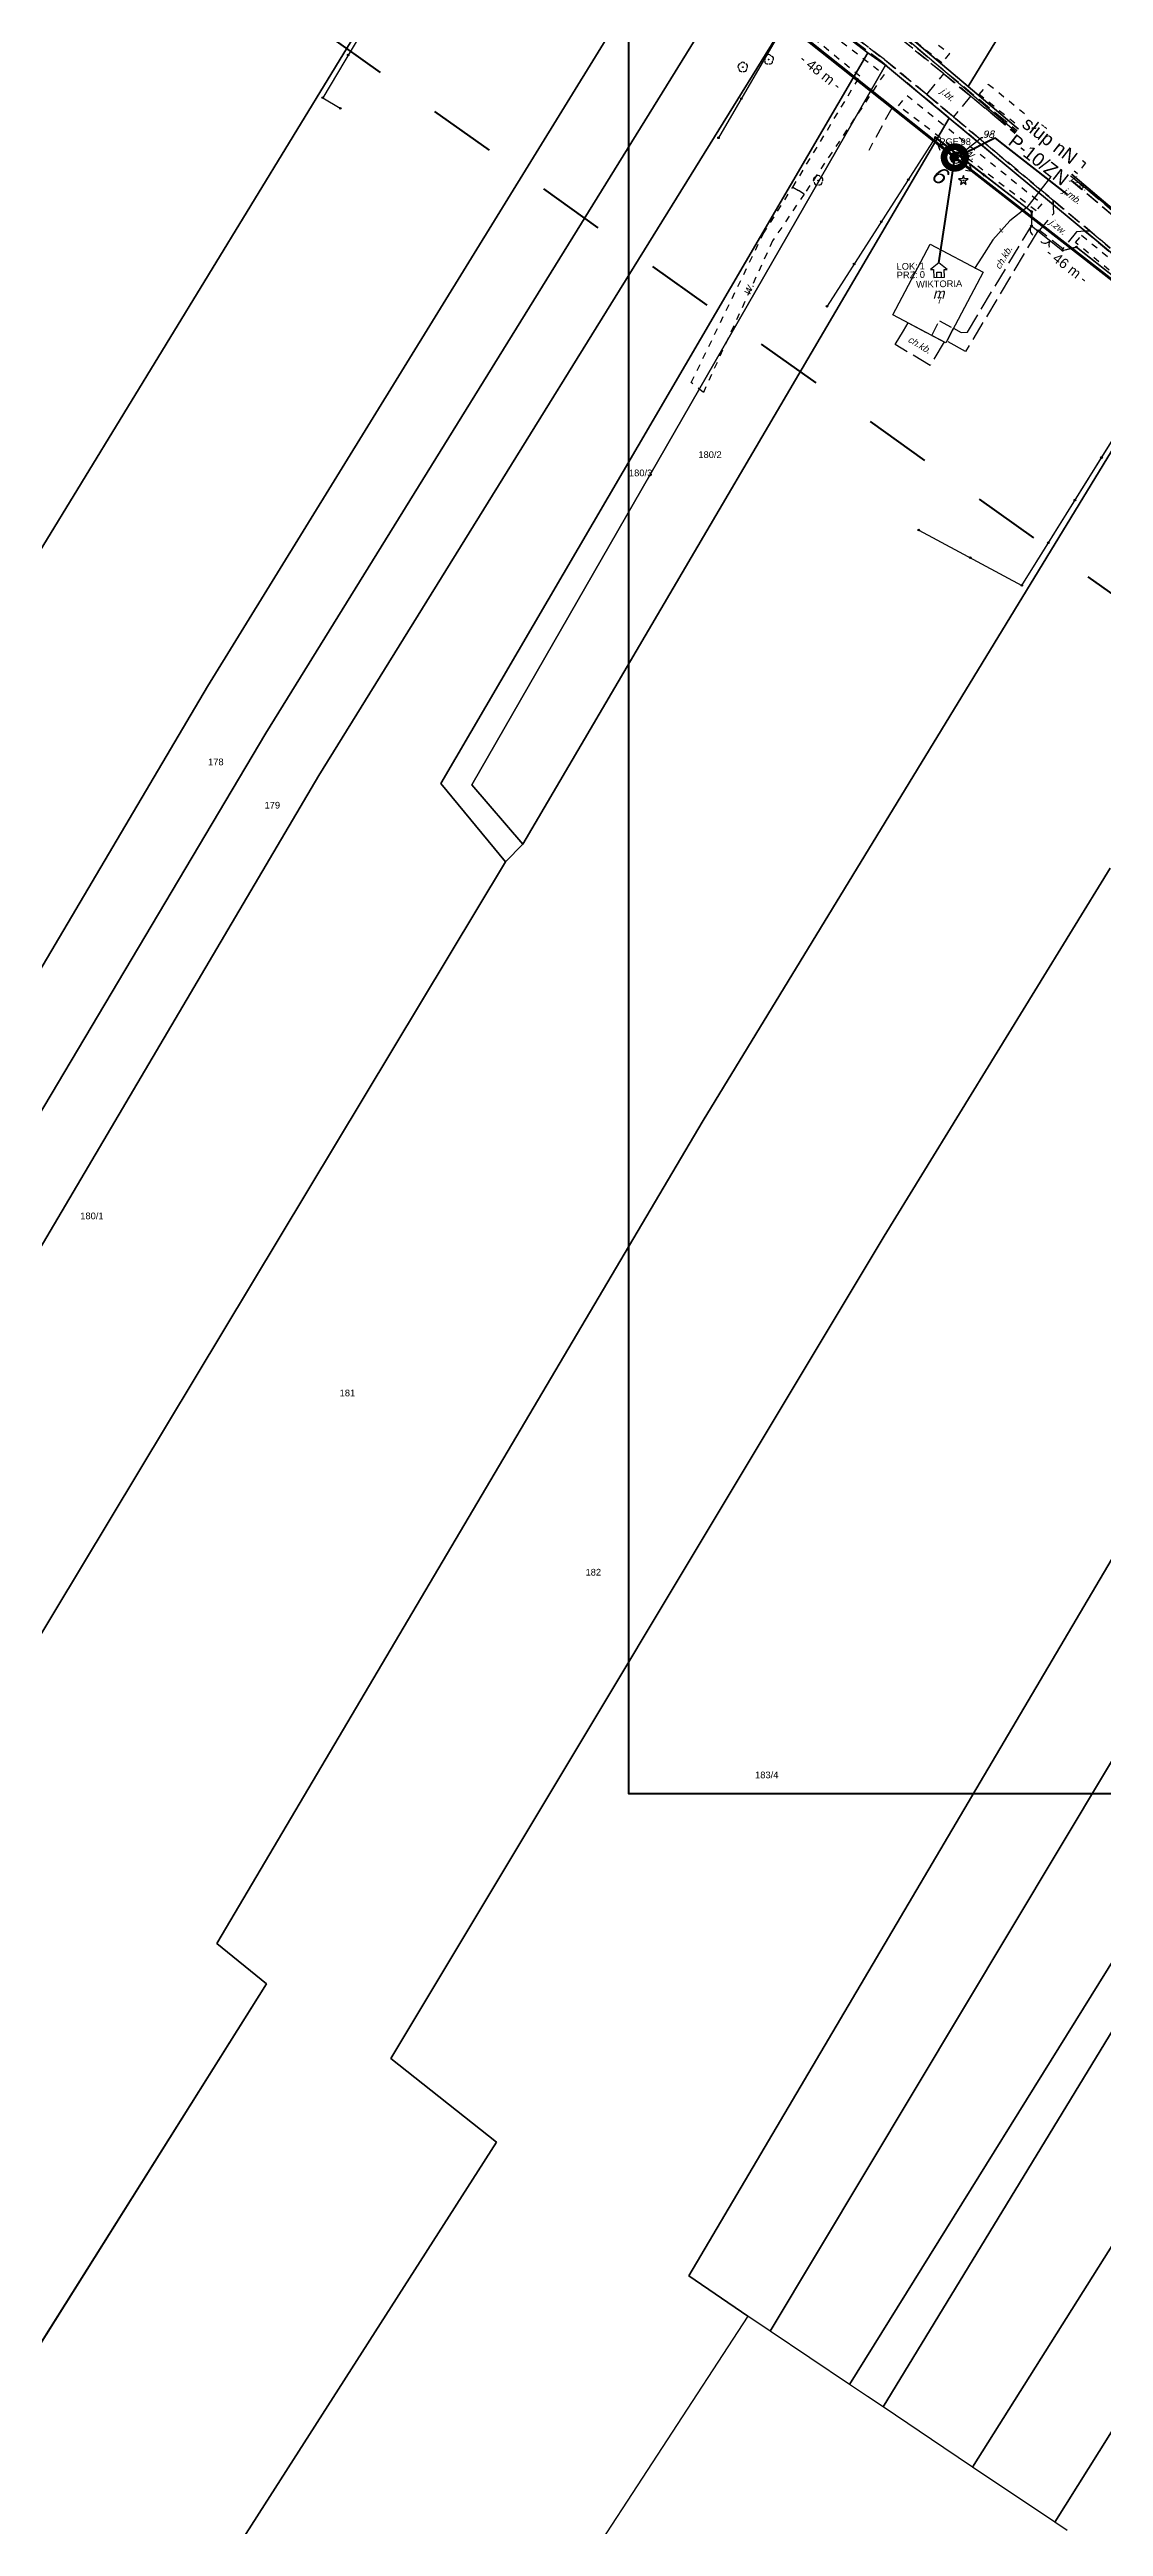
# Model space of a CAD drawing. Header units: metres. Extents: x 7542702 to 7555152, y 5804026 to 5815503.
# Drawn here: x 7547382.1 to 7547539.8, y 5806081.4 to 5806452 of the extents above; entities that cross this region are included whole.
import ezdxf
from ezdxf import colors
from ezdxf.entities.mleader import LeaderData, LeaderLine
from ezdxf.enums import TextEntityAlignment as Align
from ezdxf.math import Vec2, Vec3

# ---------------------------------------------------------------- set-up
doc = ezdxf.new("R2010")
doc.units = ezdxf.units.M
for name, pattern in [('4001', [0]), ('4002', [2, 1, -1]), ('4003', [3, 2, -1]), ('4004', [4, 3, -1])]:
    doc.linetypes.add(name, pattern=pattern)
doc.layers.add('!tele', color=30, linetype='Continuous', lineweight=50, plot=False)
for name, color, linetype, lineweight in [('!trafo', 6, '4002', 50), ('_KABEL_ABONENCKI_NAPOWIETRZNY', 104, 'Continuous', 50), ('_MUFA', 202, 'Continuous', 30), ('_numery slupow etap 4 cz. 2', 7, 'Continuous', 40), ('_PA_OPCJONALNE', 1, 'Continuous', 30), ('_SIEC_NAPOWIETRZNA', 5, 'Continuous', 50), ('_SLUP_DZIERZAWIONY_ENERGETYCZNY', 1, 'Continuous', 30)]:
    doc.layers.add(name, color=color, linetype=linetype, lineweight=lineweight)
for name, color, linetype in [('_MM mufy', 3, 'Continuous'), ('_MM opisy', 7, 'Continuous'), ('_MM slupy', 5, 'Continuous'), ('Budynki', 7, 'Continuous'), ('Drogi', 135, 'Continuous'), ('Dzialki', 165, 'Continuous'), ('Linie_napowietrzne', 184, 'Continuous'), ('makro-numeracja-punktow', 7, 'Continuous'), ('Ogrodzenia', 184, 'Continuous'), ('Projekty', 252, 'Continuous'), ('Roslinnosc', 104, 'Continuous'), ('SYSTEM', 250, 'Continuous'), ('Uz_Telekomunikacja', 252, 'Continuous'), ('Wody', 184, 'Continuous')]:
    doc.layers.add(name, color=color, linetype=linetype)
doc.layers.add('DIM', color=7, linetype='Continuous', plot=False)
doc.layers.get('_MUFA').off()
doc.styles.add('DYN_DIM', font='arial.ttf')
doc.styles.add('GeodText', font='romans.shx', dxfattribs={"oblique": 14.323945})
doc.styles.get("Standard").update_dxf_attribs({"font": 'arial.ttf'})
doc.dimstyles.new('opis linie', dxfattribs={"dimtxt": 1.5, "dimasz": 0.18, "dimexe": 0.18, "dimexo": 0.0625, "dimgap": 2.5, "dimtad": 4, "dimdec": 0, "dimzin": 0, "dimdsep": 46, "dimtxsty": 'Standard', "dimcen": 0.09, "dimse1": 1, "dimse2": 1, "dimsd1": 1, "dimsd2": 1, "dimclrt": 256, "dimadec": 0, "dimazin": 0, "dimtfac": 1, "dimtdec": 0, "dimtofl": 0, "dimtmove": 0, "dimatfit": 3, "dimfxl": 1, "dimtfill": 1, "dimtolj": 1, "dimtzin": 0, "dimarcsym": 0})
doc.dimstyles.get("Standard").update_dxf_attribs({"dimtxt": 0.18, "dimasz": 0.18, "dimexe": 0.18, "dimexo": 0.0625, "dimgap": 0.09, "dimtad": 0, "dimtih": 1, "dimtoh": 1, "dimdec": 4, "dimzin": 0, "dimdsep": 46, "dimtxsty": 'Standard', "dimcen": 0.09, "dimadec": 0, "dimazin": 0, "dimtfac": 1, "dimtdec": 4, "dimtofl": 0, "dimtmove": 0, "dimatfit": 3, "dimfxl": 1, "dimtolj": 1, "dimtzin": 0, "dimarcsym": 0})

# ---------------------------------------------------------------- blocks, each defined once
blk = doc.blocks.new('1281')
at = {"layer": 'Ogrodzenia', "color": 184, "linetype": 'Continuous'}
for radius in [0.24, 0.16, 0.08]:
    blk.add_circle((0, 0), radius, dxfattribs=at)
blk = doc.blocks.new('1412')
at = {"layer": 'Roslinnosc', "color": 104, "linetype": 'Continuous'}
for p, q in [((-0.33, 0.47), (-1.43, 0.47)), ((-1.43, 0.47), (-0.55, -0.17)), ((0, 1.5), (-0.33, 0.47)), ((0.33, 0.47), (0, 1.5)), ((1.43, 0.47), (0.33, 0.47)), ((0.55, -0.17), (1.43, 0.47)), ((-0.55, -0.17), (-0.88, -1.21)), ((-0.88, -1.21), (0, -0.57)), ((0, -0.57), (0.88, -1.21)), ((0.88, -1.21), (0.55, -0.17))]:
    blk.add_line(p, q, dxfattribs=at)
blk.add_circle((0, 0), 0.1, dxfattribs=at)
blk = doc.blocks.new('1422')
at = {"layer": 'Roslinnosc', "color": 104, "linetype": 'Continuous'}
blk.add_circle((0, 0), 0.1, dxfattribs=at)
for centre, start, end in [((-0.71, 0.23), 102.5, 221.75), ((0, 0.75), 30.19, 149.77), ((0.71, 0.23), 318.3, 77.49), ((-0.44, -0.61), 174.33, 293.45), ((0.44, -0.61), 246.24, 5.74)]:
    blk.add_arc(centre, 0.75, start, end, dxfattribs=at)
blk = doc.blocks.new('1361')
at = {"layer": 'Linie_napowietrzne', "color": 184, "linetype": 'Continuous'}
blk.add_circle((0, 0), 0.5, dxfattribs=at)
blk = doc.blocks.new('2284')
at = {"layer": 'Ogrodzenia', "color": 184, "linetype": 'Continuous'}
blk.add_line((0, 0), (0, 1), dxfattribs=at)
blk = doc.blocks.new('1284')
at = {"layer": 'Ogrodzenia', "color": 184, "linetype": 'Continuous'}
blk.add_arc((0, 2), 2, 270, 0, dxfattribs=at)
blk = doc.blocks.new('2283')
at = {"layer": 'Ogrodzenia', "color": 184, "linetype": 'Continuous'}
blk.add_line((0, 0), (0, 1), dxfattribs=at)
blk = doc.blocks.new('1283')
at = {"layer": 'Ogrodzenia', "color": 184, "linetype": 'Continuous'}
for centre, start, end in [((0, 2), 270, 0), ((0, -2), 0, 90)]:
    blk.add_arc(centre, 2, start, end, dxfattribs=at)
blk = doc.blocks.new('1366')
at = {"layer": 'Linie_napowietrzne', "color": 184, "linetype": 'Continuous'}
for p, q in [((0, 1), (0, 11)), ((-1, 4.8), (0, 6.5)), ((1, 4.8), (0, 6.5))]:
    blk.add_line(p, q, dxfattribs=at)
blk = doc.blocks.new('ADRES')
for points in [[(0.79, -2.15), (0.79, -2.15), (0.79, -0.99), (1.24, -0.99), (0, 0), (-1.24, -0.99), (-0.79, -0.99), (-0.79, -2.15), (0.79, -2.15), (0.79, -2.15)], [(-0.31, -2.15), (-0.31, -1.4), (0.31, -1.4), (0.31, -2.15)]]:
    blk.add_lwpolyline(points)
at = {"color": 212, "insert": (-3.15, -0.43), "char_height": 1, "width": 1e-16, "attachment_point": 6}
blk.add_mtext('LOK:  ', dxfattribs=at)
at = {"color": 4, "insert": (-3.15, -1.72), "char_height": 1, "width": 1e-16, "attachment_point": 6}
blk.add_mtext('PRZ: ', dxfattribs=at)
at = {"color": 7}
for tag, flags, p in [('ID_OBSZARU', 13, (29.07, 23.06)), ('WOJEWODZTWO', 13, (23.29, 19.95)), ('POWIAT', 13, (29.07, 18.51)), ('GMINA', 13, (29.07, 16.8)), ('TERC', 13, (29.07, 15.22)), ('SZEROKOSC_GEOGRAFICZNA', 13, (18.71, 10.18)), ('SIMC', 13, (29.07, 13.42)), ('ULIC', 13, (29.07, 11.76)), ('DLUGOSC_GEOGRAFICZNA', 13, (29.07, 8.25)), ('KATEGORIA_STAWKI_JEDNOSTKOWEJ_100', 13, (29.07, 4.77)), ('KWOTA_STAWKI_JEDNOSTKOWEJ_100', 13, (29.07, 2.89)), ('DOFINANSOWANIE_95', 13, (29.07, 0.87)), ('MIEJSCOWOSC', 12, (0, -3.65)), ('NR_PORZADKOWY', 12, (0, -6.09)), ('ULICA', 12, (0, -4.88))]:
    blk.add_attdef(tag, text='', height=1, dxfattribs=dict(at, flags=flags)).set_placement(p, align=Align.CENTER)
at = {"color": 1}
for tag, flags, p in [('ID_PA', 5, (29.07, 21.57)), ('RODZAJ_OBIEKTU', 5, (29.07, 6.63)), ('ZAPAS', 13, (29.07, -2.62))]:
    blk.add_attdef(tag, text='', height=1, dxfattribs=dict(at, flags=flags)).set_placement(p, align=Align.CENTER)
at = {"color": 212, "flags": 12}
blk.add_attdef('LICZBA_LOKALI', text='', height=1, dxfattribs=at).set_placement((-2.88, -0.43), align=Align.MIDDLE_LEFT)
at = {"color": 150, "flags": 12}
for tag, p in [('MUFA', (1.78, -0.93)), ('NUMER_WLOKNA', (1.86, -2.2))]:
    blk.add_attdef(tag, p, '', height=1, dxfattribs=at)
at = {"color": 7, "style": 'DYN_DIM', "flags": 13}
blk.add_attdef('ODC_FUNKCJONALNY', text='', height=1, dxfattribs=at).set_placement((29.07, -1.01), align=Align.CENTER)
at = {"color": 4, "flags": 12}
blk.add_attdef('LICZBA_SED_W_DANYM_PA', text='', height=1, dxfattribs=at).set_placement((-2.88, -1.72), align=Align.MIDDLE_LEFT)
blk = doc.blocks.new('1047')
at = {"layer": 'SYSTEM', "color": 250, "linetype": 'Continuous'}
blk.add_line((0, 1), (0, 11), dxfattribs=at)
blk = doc.blocks.new('1046')
at = {"layer": 'SYSTEM', "color": 250, "linetype": 'Continuous'}
for p, q in [((0, 1), (0, 11)), ((-1, 4.8), (0, 6.5)), ((1, 4.8), (0, 6.5))]:
    blk.add_line(p, q, dxfattribs=at)
blk = doc.blocks.new('SLUP_DZIERZAWIONY')
h = blk.add_hatch(color=256)
h.dxf.hatch_style = 1
h.paths.add_polyline_path([(0.53, 0, 1), (-0.53, 0, 1)])
at = {"lineweight": 30}
blk.add_circle((0, 0), 0.527, dxfattribs=at)
at = {"color": 7, "style": 'DYN_DIM', "flags": 13}
blk.add_attdef('ODC_FUNKCJONALNY', text='', height=1, dxfattribs=at).set_placement((0.36, 3.33), align=Align.CENTER)
at = {"color": 7, "flags": 12}
blk.add_attdef('WLASCICIEL', text='', height=1, dxfattribs=at).set_placement((0.63, 1.89), align=Align.RIGHT)
blk.add_attdef('SLUP_NUMER', (0.87, 1.89), '', height=1, dxfattribs=at)
blk.add_attdef('TYP', text='', height=1, dxfattribs=at).set_placement((0, -2.82), align=Align.CENTER)
blk = doc.blocks.new('MUFA_II')
at = {"layer": '_MM mufy'}
h = blk.add_hatch(color=256, dxfattribs=at)
h.dxf.hatch_style = 1
h.paths.add_polyline_path([(2.15, 0.12, 1), (-2.1, -0.05, 1)])
h.paths.add_polyline_path([(-1.1, -0.01, -1), (1.15, 0.08, -1)], flags=16)
h.paths.add_polyline_path([(-0.83, 0, -1), (0.88, 0.07, -1)], flags=0)
blk = doc.blocks.new('ZN')
at = {"layer": '_MM slupy', "transparency": 33554687}
h = blk.add_hatch(color=256, dxfattribs=at)
h.dxf.hatch_style = 1
h.paths.add_polyline_path([(0, -0.86), (0, 0.86, 1)])
at = {"layer": '_MM slupy'}
blk.add_circle((0, 0), 0.857, dxfattribs=at)
blk = doc.blocks.new('*D204')
at = {"layer": 'Defpoints', "color": 0}
for p in [(7547517.72, 5806435.85), (7547518.18, 5806436.44), (7547554.04, 5806407.49)]:
    blk.add_point(p, dxfattribs=at)
at = {"layer": 'DIM', "insert": (7547534.33, 5806419.69), "char_height": 1.5, "attachment_point": 5, "rotation": 322.016, "bg_fill": 3, "box_fill_scale": 1.1, "bg_fill_color": 9, "bg_fill_true_color": 13158600, "bg_fill_transparency": 0}
blk.add_mtext('\\A1;- 46 m -', dxfattribs=at)
blk = doc.blocks.new('*D205')
at = {"layer": 'Defpoints', "color": 0}
for p in [(7547480.32, 5806465.41), (7547480.79, 5806466), (7547517.72, 5806435.85)]:
    blk.add_point(p, dxfattribs=at)
at = {"layer": 'DIM', "insert": (7547497.46, 5806448.66), "char_height": 1.5, "attachment_point": 5, "rotation": 321.6788, "bg_fill": 3, "box_fill_scale": 1.1, "bg_fill_color": 9, "bg_fill_true_color": 13158600, "bg_fill_transparency": 0}
blk.add_mtext('\\A1;- 48 m -', dxfattribs=at)
blk = doc.blocks.new('q')
at = {"layer": '_MM slupy'}
blk.add_blockref('ZN', (0, 0), dxfattribs=at)
at = {"layer": '_MM opisy'}
ml = blk.add_multileader_mtext('Standard', dxfattribs=at)
ml.set_content('\\pxql;słup nN\\PP-10/ZN', color=256)
ml.set_leader_properties()
ml.build(insert=Vec2(0, 0))
ml.multileader.update_dxf_attribs({"has_text_frame": 1, "text_left_attachment_type": 5, "text_right_attachment_type": 5, "dogleg_length": 1, "arrow_head_size": 1})
ctx = ml.context
ctx.base_point, ctx.char_height, ctx.arrow_head_size, ctx.landing_gap_size, ctx.plane_origin = Vec3(3.75, 5.9), 2, 1, 1, Vec3(1.72, -1.42)
ctx.left_attachment, ctx.right_attachment = 5, 5
notes = []
notes.append((ctx, [(0, (1, 1, 0), (2.75, 5.9), (1, 0), 1, [(0, [(0, 0), (2.75, 5.9)], 0, [])])]))
ctx.mtext.insert, ctx.mtext.flow_direction = Vec3(4.75, 11.7), 5
ctx.mtext.has_bg_fill, ctx.mtext.bg_color, ctx.mtext.bg_scale_factor, ctx.mtext.bg_transparency, ctx.mtext.use_window_bg_color = 1, -1023410175, 1, 0, 1
for ctx, leaders in notes:
    for number, flags, end, landing, length, lines in leaders:
        leader = LeaderData()
        leader.index, (leader.has_last_leader_line, leader.has_dogleg_vector, leader.attachment_direction) = number, flags
        leader.last_leader_point, leader.dogleg_vector, leader.dogleg_length = Vec3(end), Vec3(landing), length
        for number, points, colour, breaks in lines:
            line = LeaderLine()
            line.index, line.vertices, line.color, line.breaks = number, Vec3.list(points), colors.encode_raw_color(colour), breaks
            leader.lines.append(line)
        ctx.leaders.append(leader)

msp = doc.modelspace()

# ---------------------------------------------------------------- linework, layer by layer
at = {"layer": '!tele'}
msp.add_lwpolyline([(7547329.99, 5806584.44), (7547366.68, 5806555.52), (7547406.65, 5806523.82), (7547442.58, 5806495.39), (7547480.32, 5806465.41), (7547517.72, 5806435.85), (7547554.04, 5806407.49), (7547592.17, 5806377.21), (7547620.46, 5806353.86), (7547667.01, 5806318.24), (7547708.5, 5806290.04), (7547744.3, 5806267.03)], dxfattribs=at)
at = {"layer": '!trafo', "ltscale": 10}
msp.add_lwpolyline([(7546747.54, 5807433.55), (7546707.13, 5807334.94), (7547051.46, 5807071.49), (7547150.64, 5807000.95), (7547259.86, 5806782.01), (7547244.22, 5806581.99), (7547760.47, 5806214.35), (7547791.76, 5806291.46), (7547331.38, 5806646.8), (7547319.09, 5806843.46), (7547208.46, 5807050.19), (7546929.11, 5807322.84)], close=True, dxfattribs=at)
at = {"layer": '_KABEL_ABONENCKI_NAPOWIETRZNY'}
for points in [[(7547456.88, 5806474.51), (7547442.58, 5806495.39), (7547442.97, 5806495.32), (7547517.32, 5806436.18), (7547517.53, 5806435.85)], [(7547515.15, 5806420.11), (7547517.53, 5806435.85)]]:
    msp.add_lwpolyline(points, dxfattribs=at)
at = {"layer": '_SIEC_NAPOWIETRZNA'}
for points in [[(7547517.53, 5806435.85), (7547480.32, 5806465.41)], [(7547592.17, 5806377.21), (7547554.23, 5806407.23), (7547517.53, 5806435.85)]]:
    msp.add_lwpolyline(points, dxfattribs=at)
at = {"layer": 'Budynki', "color": 7, "linetype": '4001'}
msp.add_polyline3d([(7547508.27, 5806412.34, 135.22), (7547513.86, 5806422.91, 135.22), (7547521.8, 5806418.71, 131.79), (7547516.22, 5806408.14, 133.19), (7547514.09, 5806409.25, 135.22), (7547508.27, 5806412.34, 135.22)], dxfattribs=at)
at = {"layer": 'Budynki', "color": 7, "linetype": '4003'}
msp.add_polyline3d([(7547516.22, 5806408.14, 133.19), (7547514.09, 5806409.25, 135.22), (7547515.23, 5806411.44, 0), (7547517.37, 5806410.32, 0), (7547516.22, 5806408.14, 133.19)], dxfattribs=at)
at = {"layer": 'Drogi', "color": 8, "linetype": '4003'}
for p, q in [((7547506.62, 5806450.17), (7547473.4, 5806475.58)), ((7547473.74, 5806475.92), (7547507.03, 5806450.53)), ((7547507.03, 5806450.53), (7547473.74, 5806475.92)), ((7547507.03, 5806450.53), (7547473.74, 5806475.92)), ((7547515.91, 5806448.39), (7547509.3, 5806453.8)), ((7547509.3, 5806453.8), (7547515.91, 5806448.39)), ((7547509.3, 5806453.8), (7547515.91, 5806448.39)), ((7547509.6, 5806454.12), (7547523.82, 5806442.43)), ((7547521.16, 5806438.08), (7547506.62, 5806450.17)), ((7547507.03, 5806450.53), (7547513.35, 5806445.31)), ((7547513.35, 5806445.31), (7547507.03, 5806450.53)), ((7547513.35, 5806445.31), (7547507.03, 5806450.53)), ((7547513.35, 5806445.31), (7547515.91, 5806448.39)), ((7547519.91, 5806445.07, 132.8), (7547515.91, 5806448.39)), ((7547515.91, 5806448.39), (7547519.91, 5806445.07, 132.8)), ((7547515.91, 5806448.39), (7547523.53, 5806442.06)), ((7547515.91, 5806448.39), (7547523.53, 5806442.06)), ((7547513.35, 5806445.31), (7547517.34, 5806441.96, 132.8)), ((7547517.34, 5806441.96, 132.8), (7547513.35, 5806445.31)), ((7547521.55, 5806438.43), (7547513.35, 5806445.31)), ((7547521.55, 5806438.43), (7547513.35, 5806445.31)), ((7547519.91, 5806445.07, 132.8), (7547517.34, 5806441.96, 132.8)), ((7547523.53, 5806442.06), (7547519.91, 5806445.07, 132.8)), ((7547543.52, 5806425.24, 122.98), (7547523.53, 5806442.06)), ((7547523.53, 5806442.06), (7547543.52, 5806425.24, 122.98)), ((7547523.53, 5806442.06), (7547543.52, 5806425.24, 122.98)), ((7547523.82, 5806442.43), (7547564.95, 5806407.98)), ((7547517.34, 5806441.96, 132.8), (7547532.24, 5806429.48)), ((7547540.81, 5806422.33, 122.97), (7547521.55, 5806438.43)), ((7547540.81, 5806422.33, 122.97), (7547521.55, 5806438.43)), ((7547532.28, 5806428.78), (7547521.16, 5806438.08)), ((7547530.21, 5806424.97), (7547532.34, 5806427.52)), ((7547532.24, 5806429.48), (7547532.28, 5806428.78)), ((7547532.24, 5806429.48), (7547537.74, 5806424.89)), ((7547532.34, 5806427.52), (7547532.24, 5806429.48)), ((7547533.69, 5806422.23), (7547530.21, 5806424.97)), ((7547535.77, 5806424.74), (7547533.69, 5806422.23)), ((7547537.74, 5806424.89), (7547535.77, 5806424.74)), ((7547537, 5806424.83), (7547537.74, 5806424.89)), ((7547561.3, 5806404.5), (7547537, 5806424.83)), ((7547537.74, 5806424.89), (7547540.81, 5806422.33, 122.97))]:
    msp.add_line(p, q, dxfattribs=at)
at = {"layer": 'Drogi', "color": 8, "linetype": '4004'}
for p, q in [((7547529.97, 5806424.93, 132.99), (7547519.15, 5806406.84, 133.34)), ((7547519.43, 5806409.77, 133.33), (7547529.01, 5806425.65, 132.92)), ((7547529.01, 5806425.65, 132.92), (7547529.97, 5806424.93, 132.99)), ((7547508.62, 5806407.9, 133.25), (7547509.88, 5806409.96, 133.42)), ((7547509.88, 5806409.96, 133.42), (7547510.59, 5806411.12)), ((7547510.59, 5806411.12), (7547514.09, 5806409.25, 135.22)), ((7547514.09, 5806409.25, 135.22), (7547515.96, 5806408.28)), ((7547516.37, 5806408.39, 133.34), (7547517.37, 5806410.32)), ((7547517.37, 5806410.32), (7547518.49, 5806409.7)), ((7547518.49, 5806409.7), (7547519.43, 5806409.77, 133.33)), ((7547513.87, 5806404.77, 133.33), (7547508.62, 5806407.9, 133.25)), ((7547515.96, 5806408.28), (7547513.87, 5806404.77, 133.33)), ((7547519.15, 5806406.84, 133.34), (7547516.37, 5806408.39, 133.34))]:
    msp.add_line(p, q, dxfattribs=at)
at = {"layer": 'Dzialki'}
for p, q in [((7547580.73, 5806546.78), (7547519.54, 5806446.5)), ((7547519.54, 5806446.5), (7547580.73, 5806546.78)), ((7547380.53, 5806376.82), (7547451.12, 5806492.39)), ((7547451.12, 5806492.39), (7547380.53, 5806376.82)), ((7547405.73, 5806356.73), (7547477.04, 5806472.56)), ((7547477.04, 5806472.56), (7547405.73, 5806356.73)), ((7547486.16, 5806465.58), (7547414.45, 5806349.77)), ((7547414.45, 5806349.77), (7547486.16, 5806465.58)), ((7547422.41, 5806343.42), (7547494.25, 5806459.4)), ((7547494.25, 5806459.4), (7547422.41, 5806343.42)), ((7547494.25, 5806459.4), (7547504.54, 5806451.52)), ((7547504.54, 5806451.52), (7547494.25, 5806459.4)), ((7547504.54, 5806451.52), (7547494.25, 5806459.4)), ((7547519.54, 5806446.5), (7547510.29, 5806454.34)), ((7547510.29, 5806454.34), (7547519.54, 5806446.5)), ((7547510.29, 5806454.34), (7547519.54, 5806446.5)), ((7547504.54, 5806451.52), (7547440.65, 5806342.2)), ((7547440.65, 5806342.2), (7547504.54, 5806451.52)), ((7547445.29, 5806342), (7547507.18, 5806449.68)), ((7547507.18, 5806449.68), (7547445.29, 5806342)), ((7547504.54, 5806451.52), (7547507.18, 5806449.68)), ((7547507.18, 5806449.68), (7547504.54, 5806451.52)), ((7547507.18, 5806449.68), (7547504.54, 5806451.52)), ((7547507.18, 5806449.68), (7547516.71, 5806441.76)), ((7547516.71, 5806441.76), (7547507.18, 5806449.68)), ((7547516.71, 5806441.76), (7547507.18, 5806449.68)), ((7547555.56, 5806415.93), (7547519.54, 5806446.5)), ((7547519.54, 5806446.5), (7547555.56, 5806415.93)), ((7547519.54, 5806446.5), (7547555.56, 5806415.93)), ((7547516.71, 5806441.76), (7547452.93, 5806333.16)), ((7547452.93, 5806333.16), (7547516.71, 5806441.76)), ((7547516.71, 5806441.76), (7547552.97, 5806411.6)), ((7547552.97, 5806411.6), (7547516.71, 5806441.76)), ((7547552.97, 5806411.6), (7547516.71, 5806441.76)), ((7547552.97, 5806411.6), (7547479.87, 5806291.81)), ((7547479.87, 5806291.81), (7547552.97, 5806411.6)), ((7547327.51, 5806224.38), (7547405.73, 5806356.73)), ((7547405.73, 5806356.73), (7547327.51, 5806224.38)), ((7547414.45, 5806349.77), (7547336.34, 5806218.33)), ((7547336.34, 5806218.33), (7547414.45, 5806349.77)), ((7547345.07, 5806212.36), (7547422.41, 5806343.42)), ((7547422.41, 5806343.42), (7547345.07, 5806212.36)), ((7547440.65, 5806342.2), (7547450.32, 5806330.51)), ((7547450.32, 5806330.51), (7547440.65, 5806342.2)), ((7547452.93, 5806333.16), (7547445.29, 5806342)), ((7547445.29, 5806342), (7547452.93, 5806333.16)), ((7547450.32, 5806330.51), (7547452.93, 5806333.16)), ((7547452.93, 5806333.16), (7547450.32, 5806330.51)), ((7547450.32, 5806330.51), (7547369.46, 5806196.09)), ((7547369.46, 5806196.09), (7547450.32, 5806330.51)), ((7547506.96, 5806274.48), (7547540.77, 5806329.55)), ((7547540.77, 5806329.55), (7547506.96, 5806274.48)), ((7547479.87, 5806291.81), (7547407.12, 5806168.67)), ((7547407.12, 5806168.67), (7547479.87, 5806291.81)), ((7547433.14, 5806151.47), (7547506.96, 5806274.48)), ((7547506.96, 5806274.48), (7547433.14, 5806151.47)), ((7547477.76, 5806118.93), (7547552.37, 5806245.43)), ((7547552.37, 5806245.43), (7547477.76, 5806118.93)), ((7547565.59, 5806236.97), (7547489.91, 5806110.66)), ((7547489.91, 5806110.66), (7547565.59, 5806236.97)), ((7547579.63, 5806227.98), (7547501.8, 5806102.68)), ((7547501.8, 5806102.68), (7547579.63, 5806227.98)), ((7547583.63, 5806225.42), (7547506.82, 5806099.31)), ((7547506.82, 5806099.31), (7547583.63, 5806225.42)), ((7547598.32, 5806214.44), (7547520.2, 5806090.33)), ((7547520.2, 5806090.33), (7547598.32, 5806214.44)), ((7547611.17, 5806207.8), (7547532.5, 5806082.06)), ((7547532.5, 5806082.06), (7547611.17, 5806207.8)), ((7547407.12, 5806168.67), (7547414.55, 5806162.62)), ((7547414.55, 5806162.62), (7547407.12, 5806168.67)), ((7547414.55, 5806162.62), (7547350.21, 5806060.29)), ((7547350.21, 5806060.29), (7547414.55, 5806162.62)), ((7547448.95, 5806138.92), (7547433.14, 5806151.47)), ((7547433.14, 5806151.47), (7547448.95, 5806138.92)), ((7547383.66, 5806036.81), (7547448.95, 5806138.92)), ((7547448.95, 5806138.92), (7547383.66, 5806036.81)), ((7547486.59, 5806112.89), (7547477.76, 5806118.93)), ((7547477.76, 5806118.93), (7547486.59, 5806112.89)), ((7547486.59, 5806112.89), (7547420.17, 5806011.16)), ((7547489.91, 5806110.66), (7547486.59, 5806112.89)), ((7547501.8, 5806102.68), (7547489.91, 5806110.66)), ((7547504.48, 5806100.88), (7547501.8, 5806102.68)), ((7547506.82, 5806099.31), (7547504.48, 5806100.88)), ((7547515.91, 5806093.2), (7547506.82, 5806099.31)), ((7547520.2, 5806090.33), (7547515.91, 5806093.2)), ((7547527.42, 5806085.48), (7547520.2, 5806090.33)), ((7547531.11, 5806083.01), (7547527.42, 5806085.48)), ((7547532.5, 5806082.06), (7547531.11, 5806083.01)), ((7547534.38, 5806080.81), (7547532.5, 5806082.06))]:
    msp.add_line(p, q, dxfattribs=at)
at = {"layer": 'Ogrodzenia', "color": 184, "linetype": '4001'}
for p, q in [((7547449.61, 5806489.57, 132.92), (7547422.97, 5806444.83, 133.56)), ((7547449.62, 5806489.49, 132.92), (7547422.97, 5806444.83, 133.56)), ((7547492.43, 5806456.39), (7547482.19, 5806438.83)), ((7547422.97, 5806444.83, 133.56), (7547425.6, 5806443.24, 134.3)), ((7547422.97, 5806444.83, 133.56), (7547425.6, 5806443.24, 134.3)), ((7547514.64, 5806438.9), (7547498.43, 5806413.63)), ((7547528.99, 5806427.82), (7547514.64, 5806438.9)), ((7547514.85, 5806438.69, 132.61), (7547529.05, 5806427.75, 132.75)), ((7547528.99, 5806427.82), (7547529.01, 5806425.65, 132.92)), ((7547529.05, 5806427.75, 132.75), (7547529.01, 5806425.65, 132.92)), ((7547529.01, 5806425.65, 132.92), (7547529.97, 5806424.93, 132.99)), ((7547529.01, 5806425.65, 132.92), (7547529.97, 5806424.93, 132.99)), ((7547529.97, 5806424.93, 132.99), (7547533.67, 5806421.97, 132.91)), ((7547529.97, 5806424.93, 132.99), (7547533.67, 5806421.97, 132.91)), ((7547533.67, 5806421.97, 132.91), (7547535.74, 5806422.49, 132.8)), ((7547533.67, 5806421.97, 132.91), (7547535.73, 5806422.48)), ((7547535.73, 5806422.48), (7547551.39, 5806410.12)), ((7547535.74, 5806422.49, 132.8), (7547551.44, 5806410.1, 132.79)), ((7547527.57, 5806371.86), (7547551.39, 5806410.12)), ((7547527.57, 5806371.86), (7547551.44, 5806410.1)), ((7547512.15, 5806380.14), (7547527.57, 5806371.86)), ((7547512.15, 5806380.14), (7547527.57, 5806371.86))]:
    msp.add_line(p, q, dxfattribs=at)
at = {"layer": 'Projekty', "linetype": '4003'}
msp.add_line((7547508.1, 5806443.28), (7547504.66, 5806436.92), dxfattribs=at)
at = {"layer": 'Uz_Telekomunikacja', "linetype": '4001'}
for p, q in [((7547507.42, 5806456.11), (7547530.41, 5806436.58)), ((7547533.1, 5806434.52, 131.97), (7547530.41, 5806436.58)), ((7547533.1, 5806434.52, 131.97), (7547528.31, 5806428.42, 131.67)), ((7547550.19, 5806420.62, 132.17), (7547533.1, 5806434.52, 131.97)), ((7547528.31, 5806428.42, 131.67), (7547525.78, 5806426.39, 131.77)), ((7547523.25, 5806423.57, 131.87), (7547521.58, 5806420.97, 131.97)), ((7547525.78, 5806426.39, 131.77), (7547523.25, 5806423.57, 131.87)), ((7547521.58, 5806420.97, 131.97), (7547520.5, 5806419.29))]:
    msp.add_line(p, q, dxfattribs=at)
at = {"layer": 'Wody', "color": 184, "linetype": '4002'}
for points in [[(7547492.96, 5806458.93, 132.6), (7547494.28, 5806458.1, 0), (7547506.95, 5806448.31, 132.4), (7547494.99, 5806430.41, 132.8), (7547493.3, 5806431.44, 132.8), (7547503.35, 5806448.03, 132.3), (7547491.59, 5806457.65, 132.2), (7547473.35, 5806471.84, 132.5), (7547458.45, 5806483.51, 132.9), (7547459.87, 5806485.17, 132.9), (7547474.63, 5806473.37, 132.8), (7547492.96, 5806458.93, 132.6)], [(7547479.96, 5806477.9, 132.6), (7547480.94, 5806479.11, 132), (7547497.7, 5806466.17, 132), (7547516.74, 5806451.42, 132.2), (7547515.6, 5806450.03, 132.6), (7547498.21, 5806464.03, 0), (7547496.88, 5806464.9, 132.4), (7547479.96, 5806477.9, 132.6)], [(7547535.88, 5806433.46, 132.8), (7547521.19, 5806445.31, 132.8), (7547522.56, 5806446.86, 132.2), (7547537.08, 5806435.06, 132.4), (7547535.88, 5806433.46, 132.8)], [(7547510.4, 5806445.16, 132.5), (7547530.56, 5806428.97, 132.8), (7547529.71, 5806427.91, 132.7), (7547509.14, 5806443.61, 132.4), (7547510.4, 5806445.16, 132.5)], [(7547494.99, 5806430.41, 132.8), (7547490.29, 5806423.41, 132.67), (7547479.92, 5806400.74, 0), (7547478.12, 5806402.19, 133.17), (7547488.89, 5806424.46, 132.87), (7547493.3, 5806431.44, 132.8), (7547494.99, 5806430.41, 132.8)], [(7547535.62, 5806423.14, 132.7), (7547536.51, 5806424.24, 132.8), (7547567.82, 5806398.81, 133), (7547586.23, 5806383.06, 133.2), (7547585.11, 5806382.01, 133), (7547566.97, 5806397.5, 132.7), (7547535.62, 5806423.14, 132.7)]]:
    msp.add_polyline3d(points, dxfattribs=at)

# ---------------------------------------------------------------- block references
at = {"layer": '_MUFA'}
msp.add_blockref('MUFA_II', (7547517.53, 5806435.85), dxfattribs=at)
at = {"layer": '_PA_OPCJONALNE'}
ref = msp.add_blockref('ADRES', (7547515.15, 5806420.11), dxfattribs=dict(at, rotation=1))
ref.add_attrib('MIEJSCOWOSC', 'WIKTORIA', dxfattribs={"layer": '0', "color": 7, "height": 1, "rotation": 1, "flags": 12}).set_placement((7547515.21, 5806416.47), align=Align.CENTER)
ref.add_attrib('NR_PORZADKOWY', '7', dxfattribs={"layer": '0', "color": 7, "height": 1, "rotation": 1, "flags": 12}).set_placement((7547515.26, 5806414.02), align=Align.CENTER)
ref.add_attrib('LICZBA_LOKALI', '1', (7547512.28, 5806419.15), dxfattribs={"layer": '0', "color": 212, "height": 1, "rotation": 1, "flags": 12})
ref.add_attrib('LICZBA_SED_W_DANYM_PA', '0', (7547512.31, 5806417.86), dxfattribs={"layer": '0', "color": 4, "height": 1, "rotation": 1, "flags": 12})
at = {"layer": '_SLUP_DZIERZAWIONY_ENERGETYCZNY'}
msp.add_blockref('SLUP_DZIERZAWIONY', (7547517.53, 5806435.85), dxfattribs=at).add_auto_attribs({'WLASCICIEL': 'PGE', 'SLUP_NUMER': '98'})
at = {"layer": 'Linie_napowietrzne', "color": 184}
for name, xscale, yscale, zscale, rotation in [('1366', 0.5, 0.5, 0.5, 51.53457600000001), ('1366', 0.5, 0.5, 0.5, 51.53457600000001), ('1361', 0.5, 0.5, 0.5, 231.534576), ('1361', 0.5, 0.5, 0.5, 231.534576), ('1046', 0.4999999999999998, 0.4999999999999998, 0.4999999999999998, 232.163072), ('1047', 0.4999999999999998, 0.4999999999999998, 0.4999999999999998, 232.163072)]:
    msp.add_blockref(name, (7547517.54, 5806435.84), dxfattribs=dict(at, xscale=xscale, yscale=yscale, zscale=zscale, rotation=rotation))
at = {"layer": 'Linie_napowietrzne', "color": 184, "xscale": 0.5, "yscale": 0.5, "zscale": 0.5}
for p in [(7547517.54, 5806435.84), (7547517.54, 5806435.84), (7547517.72, 5806435.85), (7547517.72, 5806435.85)]:
    msp.add_blockref('1361', p, dxfattribs=at)
at = {"layer": 'Ogrodzenia', "color": 184, "xscale": 0.5, "yscale": 0.5, "zscale": 0.5}
for p in [(7547426.78, 5806451.22), (7547426.78, 5806451.21), (7547489.02, 5806450.54), (7547422.97, 5806444.83), (7547422.97, 5806444.83), (7547422.97, 5806444.83), (7547422.97, 5806444.83), (7547425.6, 5806443.24), (7547425.6, 5806443.24), (7547485.6, 5806444.68), (7547482.19, 5806438.83), (7547514.64, 5806438.9), (7547514.64, 5806438.9), (7547514.85, 5806438.69), (7547510.59, 5806432.58), (7547521.82, 5806433.36), (7547521.95, 5806433.22), (7547528.99, 5806427.82), (7547528.99, 5806427.82), (7547529.05, 5806427.75), (7547529.05, 5806427.75), (7547506.54, 5806426.26), (7547529.01, 5806425.65), (7547529.01, 5806425.65), (7547529.01, 5806425.65), (7547529.01, 5806425.65), (7547529.97, 5806424.93), (7547529.97, 5806424.93), (7547529.97, 5806424.93), (7547529.97, 5806424.93), (7547502.48, 5806419.95), (7547533.67, 5806421.97), (7547533.67, 5806421.97), (7547533.67, 5806421.97), (7547533.67, 5806421.97), (7547535.73, 5806422.48), (7547535.73, 5806422.48), (7547535.74, 5806422.49), (7547535.74, 5806422.49), (7547498.43, 5806413.63), (7547539.48, 5806390.99), (7547539.5, 5806390.98), (7547535.51, 5806384.61), (7547535.53, 5806384.61), (7547512.15, 5806380.14), (7547512.15, 5806380.14), (7547519.86, 5806376), (7547519.86, 5806376), (7547531.54, 5806378.24), (7547531.55, 5806378.23), (7547527.57, 5806371.86), (7547527.57, 5806371.86), (7547527.57, 5806371.86), (7547527.57, 5806371.86)]:
    msp.add_blockref('1281', p, dxfattribs=at)
at = {"layer": 'Ogrodzenia', "color": 184}
for name, p, xscale, yscale, zscale, rotation in [('1284', (7547529.01, 5806425.65), 0.4999999999999998, 0.4999999999999998, 0.4999999999999998, 233.1301019999999), ('1283', (7547531.82, 5806423.45), 0.5, 0.5, 0.5, 231.340192)]:
    msp.add_blockref(name, p, dxfattribs=dict(at, xscale=xscale, yscale=yscale, zscale=zscale, rotation=rotation))
for name, p, xscale, yscale, rotation in [('2284', (7547529.01, 5806425.65, 132.92), 0.4999999999999998, 1.2, 233.1301019999999), ('2283', (7547529.97, 5806424.93, 132.99), 0.5, 4.738312, 231.340192)]:
    msp.add_blockref(name, p, dxfattribs=dict(at, xscale=xscale, yscale=yscale, rotation=rotation))
at = {"layer": 'Roslinnosc', "color": 104, "xscale": 0.5, "yscale": 0.5, "zscale": 0.5}
for name, p in [('1422', (7547485.82, 5806449.4, 132.85)), ('1422', (7547489.69, 5806450.55, 132.54)), ('1422', (7547530.54, 5806439.95)), ('1422', (7547497.09, 5806432.45, 133)), ('1412', (7547518.82, 5806432.45))]:
    msp.add_blockref(name, p, dxfattribs=at)

# ---------------------------------------------------------------- texts
at = {"layer": 'Budynki', "color": 7, "oblique": 15}
msp.add_text('m', height=1.5, rotation=359.97, dxfattribs=at).set_placement((7547514.25, 5806414.78))
at = {"layer": 'Drogi', "color": 8, "oblique": 15}
for s, rotation, p in [('j.bt. ', 320.2805, (7547515.29, 5806445.64)), ('j.mb. ', 322.1039, (7547533.59, 5806430.66)), ('j.mb. ', 322.1039, (7547533.59, 5806430.66)), ('j.zw. ', 322.5645, (7547534.84, 5806432.54)), ('j.zw. ', 320.1535, (7547531.59, 5806426.02)), ('ch.kb. ', 58.8985, (7547524.28, 5806419.03)), ('ch.kb. ', 329.197, (7547510.41, 5806408.38))]:
    msp.add_text(s, height=1, rotation=rotation, dxfattribs=at).set_placement(p)
at = {"layer": 'Dzialki'}
for s, p in [('180/2', (7547479.17, 5806390.92)), ('180/3', (7547468.79, 5806388.19)), ('178', (7547405.81, 5806344.95)), ('179', (7547414.26, 5806338.47)), ('180/1', (7547386.69, 5806277.02)), ('181', (7547425.5, 5806250.53)), ('182', (7547462.29, 5806223.71)), ('183/4', (7547487.66, 5806193.38))]:
    msp.add_text(s, height=1, dxfattribs=at).set_placement(p)
at = {"layer": 'makro-numeracja-punktow', "color": 6, "insert": (7547521.72, 5806438.85), "char_height": 1, "attachment_point": 7, "line_spacing_factor": 0.8, "style": 'GeodText'}
msp.add_mtext('98', dxfattribs=at)
at = {"layer": 'Uz_Telekomunikacja', "oblique": 15}
msp.add_text('t', height=0.81, rotation=48.7586, dxfattribs=at).set_placement((7547524.59, 5806424.53))
at = {"layer": 'Wody', "color": 184, "oblique": 15}
for rotation, p in [(62.4139, (7547529.35, 5806439.22)), (321.2329, (7547518.88, 5806436.51)), (65.4191, (7547486.82, 5806415.16))]:
    msp.add_text('w.', height=1.25, rotation=rotation, dxfattribs=at).set_placement(p)

# ---------------------------------------------------------------- leaders
at = {"layer": 'makro-numeracja-punktow', "color": 6, "has_arrowhead": 0, "annotation_type": 0, "has_hookline": 1, "hookline_direction": 0, "text_width": 1.71}
msp.add_leader([(7547517.72, 5806435.85), (7547521.54, 5806438.85), (7547521.72, 5806438.85)], dimstyle='Standard', dxfattribs=at)

# ---------------------------------------------------------------- next in the draw order: block references
at = {"layer": '!tele', "rotation": 322.0159647503102}
msp.add_blockref('q', (7547517.72, 5806435.85), dxfattribs=at)

# ---------------------------------------------------------------- next in the draw order: dimensions: what is measured, and where the dimension line sits
at = {"layer": 'DIM'}
dim = msp.add_aligned_dim(p1=(7547554.04, 5806407.49), p2=(7547517.72, 5806435.85), distance=-0.75, dimstyle='opis linie', override={"dimpost": '- <> m -'}, dxfattribs=at)
dim.commit()
dim.dimension.update_dxf_attribs({"geometry": '*D204', "text_midpoint": (7547534.33, 5806419.69)})

# ---------------------------------------------------------------- next in the draw order: dimensions: what is measured, and where the dimension line sits
dim = msp.add_aligned_dim(p1=(7547517.72, 5806435.85), p2=(7547480.32, 5806465.41), distance=-0.75, dimstyle='opis linie', override={"dimpost": '- <> m -'}, dxfattribs=at)
dim.commit()
dim.dimension.update_dxf_attribs({"geometry": '*D205', "text_midpoint": (7547497.46, 5806448.66)})

# ---------------------------------------------------------------- next in the draw order: linework, layer by layer
at = {"layer": 'Defpoints', "color": 4, "lineweight": 70}
msp.add_lwpolyline([(7547468.78, 5806474.47), (7547861.29, 5806474.47), (7547861.29, 5806191.07), (7547468.78, 5806191.07)], close=True, dxfattribs=at)

# ---------------------------------------------------------------- next in the draw order: texts
at = {"layer": '_numery slupow etap 4 cz. 2', "oblique": 10}
msp.add_text('6', height=2.5, rotation=324.4981, dxfattribs=at).set_placement((7547513.79, 5806432.79))

doc.saveas('drawing.dxf')
